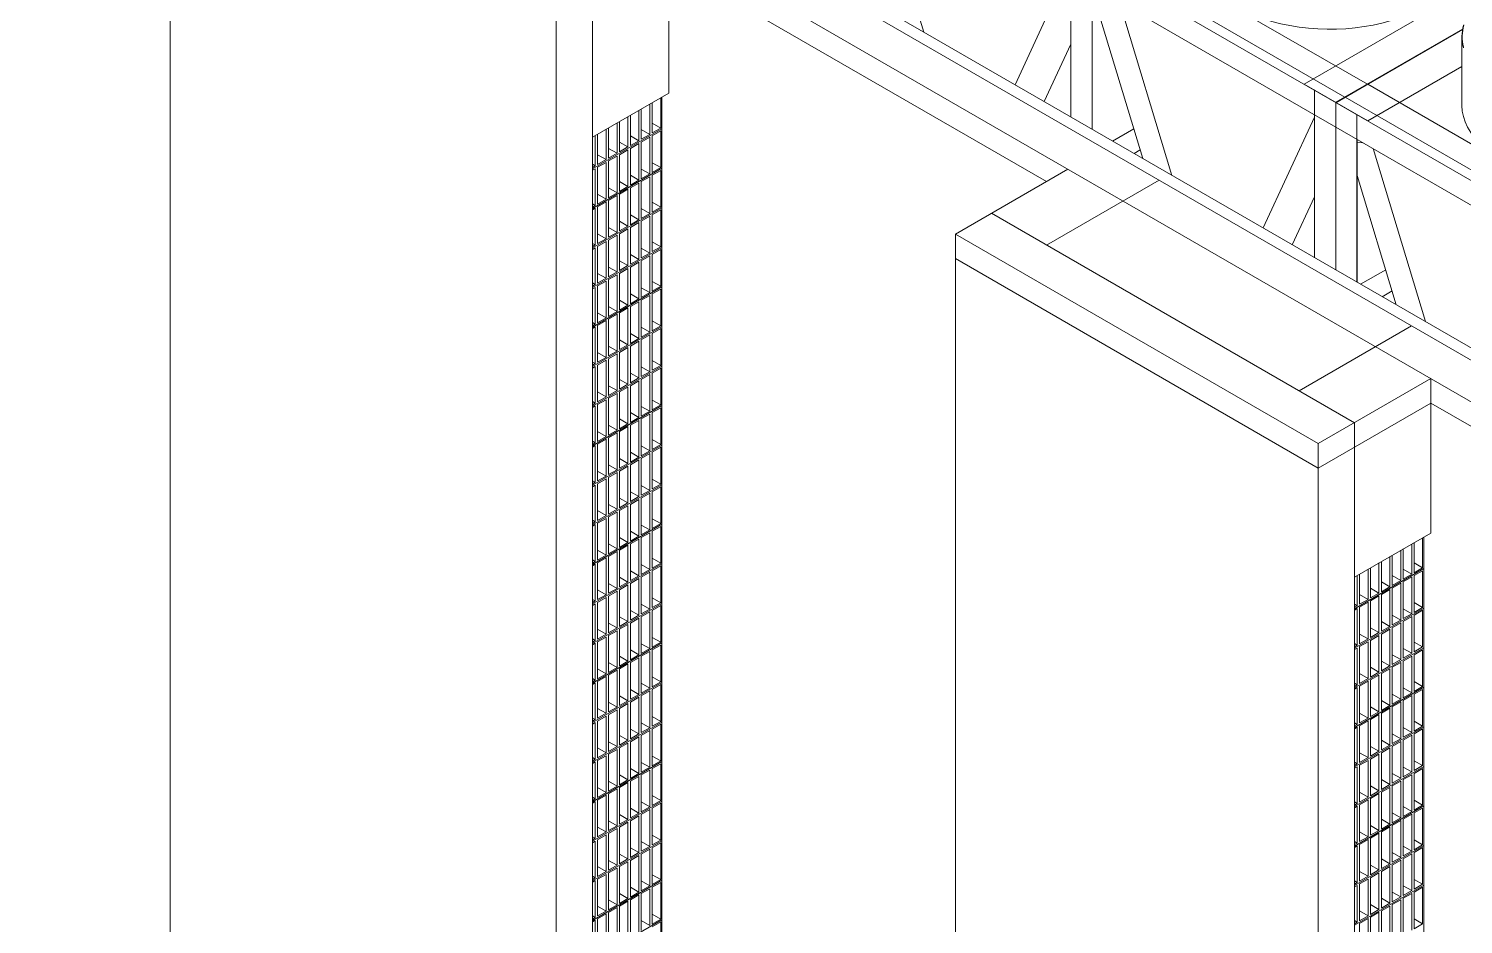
# Model space of a CAD drawing. Header units: millimetres. Extents: x -312439 to 477422, y -331570 to 212570.
# Drawn here: x 393273 to 396200, y 104142 to 105970 of the extents above; entities that cross this region are included whole.
import ezdxf

# ---------------------------------------------------------------- set-up
doc = ezdxf.new("R2010")
doc.units = ezdxf.units.MM

msp = doc.modelspace()

# ---------------------------------------------------------------- linework, layer by layer
at = {"color": 0, "linetype": 'Continuous', "lineweight": 0, "extrusion": (0, 0.816497, 0.57735)}
for p, q in [((392933.49, 107188.583), (397649.596, 104465.738)), ((397575.974, 104423.233), (392859.868, 107146.078)), ((393072.072, 107133.576), (397744.87, 104435.735)), ((393561.438, 106475.993), (393561.438, 102600.502)), ((394579.147, 106153.452), (394579.147, 105838.412)), ((394579.147, 106103.446), (395350.007, 105658.389)), ((394423.242, 102262.959), (394423.242, 106063.441)), ((394349.621, 106020.935), (394349.621, 102145.445)), ((396197.468, 105813.307), (396197.468, 105954.047)), ((394579.147, 105838.412), (394423.242, 105748.401)), ((394562.555, 105767.266), (394562.555, 105828.833)), ((394565.031, 102456.145), (394565.031, 105830.262)), ((394495.74, 105728.69), (394495.74, 105790.257)), ((394500.689, 105793.115), (394500.689, 105731.548)), ((394518.012, 105741.549), (394518.012, 105803.116)), ((394522.961, 105805.973), (394522.961, 105744.406)), ((394540.283, 105754.408), (394540.283, 105815.975)), ((394545.232, 105818.832), (394545.232, 105757.265)), ((394565.031, 105765.838), (394423.242, 105683.976)), ((394451.196, 105702.973), (394451.196, 105764.54)), ((394456.145, 105767.397), (394456.145, 105705.83)), ((394473.468, 105715.832), (394473.468, 105777.399)), ((394478.417, 105780.256), (394478.417, 105718.689)), ((394522.961, 105764.409), (394540.283, 105754.408)), ((394545.232, 105777.267), (394562.555, 105767.266)), ((394545.232, 105757.265), (394562.555, 105767.266)), ((394562.555, 105761.551), (394545.232, 105751.55)), ((394562.555, 105686.542), (394562.555, 105761.551)), ((394428.924, 105690.114), (394428.924, 105751.681)), ((394433.873, 105754.539), (394433.873, 105692.972)), ((394478.417, 105738.692), (394495.74, 105728.69)), ((394500.689, 105751.55), (394518.012, 105741.549)), ((394500.689, 105731.548), (394518.012, 105741.549)), ((394518.012, 105735.834), (394500.689, 105725.833)), ((394518.012, 105660.825), (394518.012, 105735.834)), ((394522.961, 105744.406), (394540.283, 105754.408)), ((394540.283, 105748.693), (394522.961, 105738.692)), ((394522.961, 105738.692), (394522.961, 105663.682)), ((394540.283, 105673.683), (394540.283, 105748.693)), ((394545.232, 105751.55), (394545.232, 105676.541)), ((394433.873, 105712.974), (394451.196, 105702.973)), ((394433.873, 105692.972), (394451.196, 105702.973)), ((394456.145, 105725.833), (394473.468, 105715.832)), ((394456.145, 105705.83), (394473.468, 105715.832)), ((394473.468, 105710.117), (394456.145, 105700.116)), ((394473.468, 105635.107), (394473.468, 105710.117)), ((394478.417, 105718.689), (394495.74, 105728.69)), ((394495.74, 105722.976), (394478.417, 105712.974)), ((394478.417, 105712.974), (394478.417, 105637.965)), ((394495.74, 105647.966), (394495.74, 105722.976)), ((394500.689, 105725.833), (394500.689, 105650.823)), ((394423.242, 105693.395), (394428.924, 105690.114)), ((394423.242, 105686.834), (394428.924, 105690.114)), ((394423.242, 105603.252), (394565.031, 105685.114)), ((394428.924, 105684.4), (394423.242, 105681.119)), ((394428.924, 105609.39), (394428.924, 105684.4)), ((394451.196, 105697.258), (394433.873, 105687.257)), ((394433.873, 105687.257), (394433.873, 105612.248)), ((394451.196, 105622.249), (394451.196, 105697.258)), ((394456.145, 105700.116), (394456.145, 105625.106)), ((394522.961, 105683.685), (394540.283, 105673.683)), ((394522.961, 105663.682), (394540.283, 105673.683)), ((394545.232, 105696.543), (394562.555, 105686.542)), ((394545.232, 105676.541), (394562.555, 105686.542)), ((394562.555, 105680.827), (394545.232, 105670.826)), ((394562.555, 105605.818), (394562.555, 105680.827)), ((395163.788, 105550.876), (395393.314, 105683.393)), ((394456.145, 105645.109), (394473.468, 105635.107)), ((394478.417, 105657.967), (394495.74, 105647.966)), ((394478.417, 105637.965), (394495.74, 105647.966)), ((394500.689, 105670.826), (394518.012, 105660.825)), ((394500.689, 105650.823), (394518.012, 105660.825)), ((394518.012, 105655.11), (394500.689, 105645.109)), ((394500.689, 105645.109), (394500.689, 105570.099)), ((394518.012, 105580.1), (394518.012, 105655.11)), ((394540.283, 105667.969), (394522.961, 105657.967)), ((394522.961, 105657.967), (394522.961, 105582.958)), ((394540.283, 105592.959), (394540.283, 105667.969)), ((394545.232, 105670.826), (394545.232, 105595.816)), ((395350.007, 105528.373), (395579.533, 105660.89)), ((394433.873, 105632.25), (394451.196, 105622.249)), ((394433.873, 105612.248), (394451.196, 105622.249)), ((394451.196, 105616.534), (394433.873, 105606.533)), ((394451.196, 105541.525), (394451.196, 105616.534)), ((394456.145, 105625.106), (394473.468, 105635.107)), ((394473.468, 105629.393), (394456.145, 105619.391)), ((394456.145, 105619.391), (394456.145, 105544.382)), ((394473.468, 105554.383), (394473.468, 105629.393)), ((394495.74, 105642.251), (394478.417, 105632.25)), ((394478.417, 105632.25), (394478.417, 105557.241)), ((394495.74, 105567.242), (394495.74, 105642.251)), ((394545.232, 105615.819), (394562.555, 105605.818)), ((394423.242, 105612.671), (394428.924, 105609.39)), ((394423.242, 105606.11), (394428.924, 105609.39)), ((394565.031, 105604.39), (394423.242, 105522.528)), ((394428.924, 105603.675), (394423.242, 105600.395)), ((394428.924, 105528.666), (394428.924, 105603.675)), ((394433.873, 105606.533), (394433.873, 105531.523)), ((394500.689, 105590.102), (394518.012, 105580.1)), ((394522.961, 105602.96), (394540.283, 105592.959)), ((394522.961, 105582.958), (394540.283, 105592.959)), ((394540.283, 105587.244), (394522.961, 105577.243)), ((394540.283, 105512.235), (394540.283, 105587.244)), ((394545.232, 105595.816), (394562.555, 105605.818)), ((394562.555, 105600.103), (394545.232, 105590.102)), ((394545.232, 105590.102), (394545.232, 105515.092)), ((394562.555, 105525.093), (394562.555, 105600.103)), ((395237.409, 105593.381), (395977.955, 105165.827)), ((394456.145, 105564.384), (394473.468, 105554.383)), ((394478.417, 105577.243), (394495.74, 105567.242)), ((394478.417, 105557.241), (394495.74, 105567.242)), ((394495.74, 105561.527), (394478.417, 105551.526)), ((394495.74, 105486.518), (394495.74, 105561.527)), ((394500.689, 105570.099), (394518.012, 105580.1)), ((394518.012, 105574.386), (394500.689, 105564.384)), ((394500.689, 105564.384), (394500.689, 105489.375)), ((394518.012, 105499.376), (394518.012, 105574.386)), ((394522.961, 105577.243), (394522.961, 105502.234)), ((394423.242, 105531.946), (394428.924, 105528.666)), ((394423.242, 105525.385), (394428.924, 105528.666)), ((394433.873, 105551.526), (394451.196, 105541.525)), ((394433.873, 105531.523), (394451.196, 105541.525)), ((394451.196, 105535.81), (394433.873, 105525.809)), ((394451.196, 105460.8), (394451.196, 105535.81)), ((394456.145, 105544.382), (394473.468, 105554.383)), ((394473.468, 105548.668), (394456.145, 105538.667)), ((394456.145, 105538.667), (394456.145, 105463.658)), ((394473.468, 105473.659), (394473.468, 105548.668)), ((394478.417, 105551.526), (394478.417, 105476.516)), ((394545.232, 105535.095), (394562.555, 105525.093)), ((395904.333, 105123.322), (395163.788, 105550.876)), ((395163.788, 105550.876), (395163.788, 101675.385)), ((394423.242, 105441.804), (394565.031, 105523.665)), ((394428.924, 105522.951), (394423.242, 105519.671)), ((394428.924, 105447.942), (394428.924, 105522.951)), ((394433.873, 105525.809), (394433.873, 105450.799)), ((394500.689, 105509.377), (394518.012, 105499.376)), ((394500.689, 105489.375), (394518.012, 105499.376)), ((394522.961, 105522.236), (394540.283, 105512.235)), ((394522.961, 105502.234), (394540.283, 105512.235)), ((394540.283, 105506.52), (394522.961, 105496.519)), ((394540.283, 105431.511), (394540.283, 105506.52)), ((394545.232, 105515.092), (394562.555, 105525.093)), ((394562.555, 105519.379), (394545.232, 105509.377)), ((394545.232, 105509.377), (394545.232, 105434.368)), ((394562.555, 105444.369), (394562.555, 105519.379)), ((395163.788, 105500.87), (395904.333, 105073.315)), ((394433.873, 105470.802), (394451.196, 105460.8)), ((394456.145, 105483.66), (394473.468, 105473.659)), ((394456.145, 105463.658), (394473.468, 105473.659)), ((394473.468, 105467.944), (394456.145, 105457.943)), ((394473.468, 105392.935), (394473.468, 105467.944)), ((394478.417, 105496.519), (394495.74, 105486.518)), ((394478.417, 105476.516), (394495.74, 105486.518)), ((394495.74, 105480.803), (394478.417, 105470.802)), ((394478.417, 105470.802), (394478.417, 105395.792)), ((394495.74, 105405.793), (394495.74, 105480.803)), ((394518.012, 105493.661), (394500.689, 105483.66)), ((394500.689, 105483.66), (394500.689, 105408.651)), ((394518.012, 105418.652), (394518.012, 105493.661)), ((394522.961, 105496.519), (394522.961, 105421.509)), ((394423.242, 105451.222), (394428.924, 105447.942)), ((394423.242, 105444.661), (394428.924, 105447.942)), ((394423.242, 105361.08), (394565.031, 105442.941)), ((394428.924, 105442.227), (394423.242, 105438.946)), ((394428.924, 105367.217), (394428.924, 105442.227)), ((394433.873, 105450.799), (394451.196, 105460.8)), ((394451.196, 105455.086), (394433.873, 105445.084)), ((394433.873, 105445.084), (394433.873, 105370.075)), ((394451.196, 105380.076), (394451.196, 105455.086)), ((394456.145, 105457.943), (394456.145, 105382.933)), ((394522.961, 105441.512), (394540.283, 105431.511)), ((394545.232, 105454.371), (394562.555, 105444.369)), ((394545.232, 105434.368), (394562.555, 105444.369)), ((394562.555, 105438.655), (394545.232, 105428.653)), ((394562.555, 105363.645), (394562.555, 105438.655)), ((394478.417, 105415.795), (394495.74, 105405.793)), ((394500.689, 105428.653), (394518.012, 105418.652)), ((394500.689, 105408.651), (394518.012, 105418.652)), ((394518.012, 105412.937), (394500.689, 105402.936)), ((394518.012, 105337.928), (394518.012, 105412.937)), ((394522.961, 105421.509), (394540.283, 105431.511)), ((394540.283, 105425.796), (394522.961, 105415.795)), ((394522.961, 105415.795), (394522.961, 105340.785)), ((394540.283, 105350.786), (394540.283, 105425.796)), ((394545.232, 105428.653), (394545.232, 105353.644)), ((394433.873, 105390.077), (394451.196, 105380.076)), ((394433.873, 105370.075), (394451.196, 105380.076)), ((394456.145, 105402.936), (394473.468, 105392.935)), ((394456.145, 105382.933), (394473.468, 105392.935)), ((394473.468, 105387.22), (394456.145, 105377.219)), ((394473.468, 105312.211), (394473.468, 105387.22)), ((394478.417, 105395.792), (394495.74, 105405.793)), ((394495.74, 105400.079), (394478.417, 105390.077)), ((394478.417, 105390.077), (394478.417, 105315.068)), ((394495.74, 105325.069), (394495.74, 105400.079)), ((394500.689, 105402.936), (394500.689, 105327.927)), ((394423.242, 105370.498), (394428.924, 105367.217)), ((394423.242, 105363.937), (394428.924, 105367.217)), ((394423.242, 105280.355), (394565.031, 105362.217)), ((394428.924, 105361.503), (394423.242, 105358.222)), ((394428.924, 105286.493), (394428.924, 105361.503)), ((394451.196, 105374.361), (394433.873, 105364.36)), ((394433.873, 105364.36), (394433.873, 105289.351)), ((394451.196, 105299.352), (394451.196, 105374.361)), ((394456.145, 105377.219), (394456.145, 105302.209)), ((394522.961, 105360.788), (394540.283, 105350.786)), ((394522.961, 105340.785), (394540.283, 105350.786)), ((394545.232, 105373.646), (394562.555, 105363.645)), ((394545.232, 105353.644), (394562.555, 105363.645)), ((394562.555, 105357.93), (394545.232, 105347.929)), ((394562.555, 105282.921), (394562.555, 105357.93)), ((395865.357, 105230.835), (396094.883, 105363.352)), ((394456.145, 105322.212), (394473.468, 105312.211)), ((394478.417, 105335.07), (394495.74, 105325.069)), ((394478.417, 105315.068), (394495.74, 105325.069)), ((394500.689, 105347.929), (394518.012, 105337.928)), ((394500.689, 105327.927), (394518.012, 105337.928)), ((394518.012, 105332.213), (394500.689, 105322.212)), ((394500.689, 105322.212), (394500.689, 105247.202)), ((394518.012, 105257.204), (394518.012, 105332.213)), ((394540.283, 105345.072), (394522.961, 105335.07)), ((394522.961, 105335.07), (394522.961, 105260.061)), ((394540.283, 105270.062), (394540.283, 105345.072)), ((394545.232, 105347.929), (394545.232, 105272.92)), ((394433.873, 105309.353), (394451.196, 105299.352)), ((394433.873, 105289.351), (394451.196, 105299.352)), ((394451.196, 105293.637), (394433.873, 105283.636)), ((394451.196, 105218.628), (394451.196, 105293.637)), ((394456.145, 105302.209), (394473.468, 105312.211)), ((394473.468, 105306.496), (394456.145, 105296.495)), ((394456.145, 105296.495), (394456.145, 105221.485)), ((394473.468, 105231.486), (394473.468, 105306.496)), ((394495.74, 105319.354), (394478.417, 105309.353)), ((394478.417, 105309.353), (394478.417, 105234.344)), ((394495.74, 105244.345), (394495.74, 105319.354)), ((394545.232, 105292.922), (394562.555, 105282.921)), ((394423.242, 105289.774), (394428.924, 105286.493)), ((394423.242, 105283.213), (394428.924, 105286.493)), ((394423.242, 105199.631), (394565.031, 105281.493)), ((394428.924, 105280.779), (394423.242, 105277.498)), ((394428.924, 105205.769), (394428.924, 105280.779)), ((394433.873, 105283.636), (394433.873, 105208.626)), ((394500.689, 105267.205), (394518.012, 105257.204)), ((394522.961, 105280.063), (394540.283, 105270.062)), ((394522.961, 105260.061), (394540.283, 105270.062)), ((394540.283, 105264.347), (394522.961, 105254.346)), ((394540.283, 105189.338), (394540.283, 105264.347)), ((394545.232, 105272.92), (394562.555, 105282.921)), ((394562.555, 105277.206), (394545.232, 105267.205)), ((394545.232, 105267.205), (394545.232, 105192.195)), ((394562.555, 105202.197), (394562.555, 105277.206)), ((394456.145, 105241.488), (394473.468, 105231.486)), ((394478.417, 105254.346), (394495.74, 105244.345)), ((394478.417, 105234.344), (394495.74, 105244.345)), ((394495.74, 105238.63), (394478.417, 105228.629)), ((394495.74, 105163.621), (394495.74, 105238.63)), ((394500.689, 105247.202), (394518.012, 105257.204)), ((394518.012, 105251.489), (394500.689, 105241.488)), ((394500.689, 105241.488), (394500.689, 105166.478)), ((394518.012, 105176.479), (394518.012, 105251.489)), ((394522.961, 105254.346), (394522.961, 105179.337)), ((396133.859, 105255.838), (395904.333, 105123.322)), ((396133.859, 105255.838), (396133.859, 104940.799)), ((394423.242, 105209.05), (394428.924, 105205.769)), ((394423.242, 105202.489), (394428.924, 105205.769)), ((394433.873, 105228.629), (394451.196, 105218.628)), ((394433.873, 105208.626), (394451.196, 105218.628)), ((394451.196, 105212.913), (394433.873, 105202.912)), ((394451.196, 105137.903), (394451.196, 105212.913)), ((394456.145, 105221.485), (394473.468, 105231.486)), ((394473.468, 105225.772), (394456.145, 105215.77)), ((394456.145, 105215.77), (394456.145, 105140.761)), ((394473.468, 105150.762), (394473.468, 105225.772)), ((394478.417, 105228.629), (394478.417, 105153.619)), ((394545.232, 105212.198), (394562.555, 105202.197)), ((395904.333, 105073.315), (396133.859, 105205.832)), ((396133.859, 105205.832), (396857.082, 104788.279)), ((394423.242, 105118.907), (394565.031, 105200.768)), ((394428.924, 105200.054), (394423.242, 105196.774)), ((394428.924, 105125.045), (394428.924, 105200.054)), ((394433.873, 105202.912), (394433.873, 105127.902)), ((394500.689, 105186.481), (394518.012, 105176.479)), ((394500.689, 105166.478), (394518.012, 105176.479)), ((394522.961, 105199.339), (394540.283, 105189.338)), ((394522.961, 105179.337), (394540.283, 105189.338)), ((394540.283, 105183.623), (394522.961, 105173.622)), ((394540.283, 105108.614), (394540.283, 105183.623)), ((394545.232, 105192.195), (394562.555, 105202.197)), ((394562.555, 105196.482), (394545.232, 105186.481)), ((394545.232, 105186.481), (394545.232, 105111.471)), ((394562.555, 105121.472), (394562.555, 105196.482)), ((394433.873, 105147.905), (394451.196, 105137.903)), ((394456.145, 105160.763), (394473.468, 105150.762)), ((394456.145, 105140.761), (394473.468, 105150.762)), ((394478.417, 105173.622), (394495.74, 105163.621)), ((394478.417, 105153.619), (394495.74, 105163.621)), ((394495.74, 105157.906), (394478.417, 105147.905)), ((394478.417, 105147.905), (394478.417, 105072.895)), ((394495.74, 105082.896), (394495.74, 105157.906)), ((394518.012, 105170.765), (394500.689, 105160.763)), ((394500.689, 105160.763), (394500.689, 105085.754)), ((394518.012, 105095.755), (394518.012, 105170.765)), ((394522.961, 105173.622), (394522.961, 105098.612)), ((395977.955, 101365.346), (395977.955, 105165.827)), ((394423.242, 105128.325), (394428.924, 105125.045)), ((394423.242, 105121.764), (394428.924, 105125.045)), ((394423.242, 105038.183), (394565.031, 105120.044)), ((394428.924, 105119.33), (394423.242, 105116.05)), ((394428.924, 105044.321), (394428.924, 105119.33)), ((394433.873, 105127.902), (394451.196, 105137.903)), ((394451.196, 105132.189), (394433.873, 105122.187)), ((394433.873, 105122.187), (394433.873, 105047.178)), ((394451.196, 105057.179), (394451.196, 105132.189)), ((394473.468, 105145.047), (394456.145, 105135.046)), ((394456.145, 105135.046), (394456.145, 105060.037)), ((394473.468, 105070.038), (394473.468, 105145.047)), ((394522.961, 105118.615), (394540.283, 105108.614)), ((394545.232, 105131.474), (394562.555, 105121.472)), ((394545.232, 105111.471), (394562.555, 105121.472)), ((395904.333, 105123.322), (395904.333, 101247.831)), ((394478.417, 105092.898), (394495.74, 105082.896)), ((394500.689, 105105.756), (394518.012, 105095.755)), ((394500.689, 105085.754), (394518.012, 105095.755)), ((394518.012, 105090.04), (394500.689, 105080.039)), ((394518.012, 105015.031), (394518.012, 105090.04)), ((394522.961, 105098.612), (394540.283, 105108.614)), ((394540.283, 105102.899), (394522.961, 105092.898)), ((394522.961, 105092.898), (394522.961, 105017.888)), ((394540.283, 105027.89), (394540.283, 105102.899)), ((394562.555, 105115.758), (394545.232, 105105.756)), ((394545.232, 105105.756), (394545.232, 105030.747)), ((394562.555, 105040.748), (394562.555, 105115.758)), ((394433.873, 105067.18), (394451.196, 105057.179)), ((394456.145, 105080.039), (394473.468, 105070.038)), ((394456.145, 105060.037), (394473.468, 105070.038)), ((394473.468, 105064.323), (394456.145, 105054.322)), ((394473.468, 104989.314), (394473.468, 105064.323)), ((394478.417, 105072.895), (394495.74, 105082.896)), ((394495.74, 105077.182), (394478.417, 105067.18)), ((394478.417, 105067.18), (394478.417, 104992.171)), ((394495.74, 105002.172), (394495.74, 105077.182)), ((394500.689, 105080.039), (394500.689, 105005.03)), ((394423.242, 105047.601), (394428.924, 105044.321)), ((394423.242, 105041.04), (394428.924, 105044.321)), ((394423.242, 104957.458), (394565.031, 105039.32)), ((394428.924, 105038.606), (394423.242, 105035.325)), ((394428.924, 104963.596), (394428.924, 105038.606)), ((394433.873, 105047.178), (394451.196, 105057.179)), ((394451.196, 105051.464), (394433.873, 105041.463)), ((394433.873, 105041.463), (394433.873, 104966.454)), ((394451.196, 104976.455), (394451.196, 105051.464)), ((394456.145, 105054.322), (394456.145, 104979.312)), ((394522.961, 105037.891), (394540.283, 105027.89)), ((394545.232, 105050.749), (394562.555, 105040.748)), ((394545.232, 105030.747), (394562.555, 105040.748)), ((394562.555, 105035.033), (394545.232, 105025.032)), ((394562.555, 104960.024), (394562.555, 105035.033)), ((394478.417, 105012.174), (394495.74, 105002.172)), ((394478.417, 104992.171), (394495.74, 105002.172)), ((394500.689, 105025.032), (394518.012, 105015.031)), ((394500.689, 105005.03), (394518.012, 105015.031)), ((394518.012, 105009.316), (394500.689, 104999.315)), ((394518.012, 104934.307), (394518.012, 105009.316)), ((394522.961, 105017.888), (394540.283, 105027.89)), ((394540.283, 105022.175), (394522.961, 105012.174)), ((394522.961, 105012.174), (394522.961, 104937.164)), ((394540.283, 104947.165), (394540.283, 105022.175)), ((394545.232, 105025.032), (394545.232, 104950.023)), ((394433.873, 104986.456), (394451.196, 104976.455)), ((394433.873, 104966.454), (394451.196, 104976.455)), ((394451.196, 104970.74), (394433.873, 104960.739)), ((394451.196, 104895.731), (394451.196, 104970.74)), ((394456.145, 104999.315), (394473.468, 104989.314)), ((394456.145, 104979.312), (394473.468, 104989.314)), ((394473.468, 104983.599), (394456.145, 104973.598)), ((394456.145, 104973.598), (394456.145, 104898.588)), ((394473.468, 104908.589), (394473.468, 104983.599)), ((394495.74, 104996.458), (394478.417, 104986.456)), ((394478.417, 104986.456), (394478.417, 104911.447)), ((394495.74, 104921.448), (394495.74, 104996.458)), ((394500.689, 104999.315), (394500.689, 104924.305)), ((394423.242, 104966.877), (394428.924, 104963.596)), ((394423.242, 104960.316), (394428.924, 104963.596)), ((394423.242, 104876.734), (394565.031, 104958.596)), ((394428.924, 104957.882), (394423.242, 104954.601)), ((394428.924, 104882.872), (394428.924, 104957.882)), ((394433.873, 104960.739), (394433.873, 104885.73)), ((394500.689, 104944.308), (394518.012, 104934.307)), ((394522.961, 104957.167), (394540.283, 104947.165)), ((394522.961, 104937.164), (394540.283, 104947.165)), ((394540.283, 104941.451), (394522.961, 104931.449)), ((394540.283, 104866.441), (394540.283, 104941.451)), ((394545.232, 104970.025), (394562.555, 104960.024)), ((394545.232, 104950.023), (394562.555, 104960.024)), ((394562.555, 104954.309), (394545.232, 104944.308)), ((394545.232, 104944.308), (394545.232, 104869.298)), ((394562.555, 104879.3), (394562.555, 104954.309)), ((394456.145, 104918.591), (394473.468, 104908.589)), ((394478.417, 104931.449), (394495.74, 104921.448)), ((394478.417, 104911.447), (394495.74, 104921.448)), ((394495.74, 104915.733), (394478.417, 104905.732)), ((394495.74, 104840.724), (394495.74, 104915.733)), ((394500.689, 104924.305), (394518.012, 104934.307)), ((394518.012, 104928.592), (394500.689, 104918.591)), ((394500.689, 104918.591), (394500.689, 104843.581)), ((394518.012, 104853.582), (394518.012, 104928.592)), ((394522.961, 104931.449), (394522.961, 104856.44)), ((396133.859, 104940.799), (395977.955, 104850.787)), ((396094.996, 104856.794), (396094.996, 104918.361)), ((396099.945, 104921.218), (396099.945, 104859.651)), ((396117.268, 104869.652), (396117.268, 104931.22)), ((396119.743, 101558.531), (396119.743, 104932.649)), ((394423.242, 104886.153), (394428.924, 104882.872)), ((394423.242, 104879.592), (394428.924, 104882.872)), ((394433.873, 104905.732), (394451.196, 104895.731)), ((394433.873, 104885.73), (394451.196, 104895.731)), ((394451.196, 104890.016), (394433.873, 104880.015)), ((394451.196, 104815.007), (394451.196, 104890.016)), ((394456.145, 104898.588), (394473.468, 104908.589)), ((394473.468, 104902.875), (394456.145, 104892.873)), ((394456.145, 104892.873), (394456.145, 104817.864)), ((394473.468, 104827.865), (394473.468, 104902.875)), ((394478.417, 104905.732), (394478.417, 104830.723)), ((394545.232, 104889.301), (394562.555, 104879.3)), ((396033.13, 104882.642), (396033.13, 104821.075)), ((396050.452, 104831.077), (396050.452, 104892.644)), ((396055.401, 104895.501), (396055.401, 104833.934)), ((396072.724, 104843.935), (396072.724, 104905.502)), ((396077.673, 104908.36), (396077.673, 104846.793)), ((394565.031, 104877.872), (394423.242, 104796.01)), ((394428.924, 104877.157), (394423.242, 104873.877)), ((394428.924, 104802.148), (394428.924, 104877.157)), ((394433.873, 104880.015), (394433.873, 104805.005)), ((394500.689, 104863.584), (394518.012, 104853.582)), ((394500.689, 104843.581), (394518.012, 104853.582)), ((394522.961, 104876.442), (394540.283, 104866.441)), ((394522.961, 104856.44), (394540.283, 104866.441)), ((394540.283, 104860.726), (394522.961, 104850.725)), ((394540.283, 104785.717), (394540.283, 104860.726)), ((394545.232, 104869.298), (394562.555, 104879.3)), ((394562.555, 104873.585), (394545.232, 104863.584)), ((394545.232, 104863.584), (394545.232, 104788.574)), ((394562.555, 104798.575), (394562.555, 104873.585)), ((396119.743, 104868.224), (395977.955, 104786.363)), ((395983.637, 104792.501), (395983.637, 104854.068)), ((395988.586, 104856.925), (395988.586, 104795.358)), ((396005.909, 104805.359), (396005.909, 104866.926)), ((396010.858, 104869.784), (396010.858, 104808.217)), ((396028.18, 104818.218), (396028.18, 104879.785)), ((396055.401, 104853.936), (396072.724, 104843.935)), ((396077.673, 104866.795), (396094.996, 104856.794)), ((396077.673, 104846.793), (396094.996, 104856.794)), ((396099.945, 104879.654), (396117.268, 104869.652)), ((396099.945, 104859.651), (396117.268, 104869.652)), ((396117.268, 104863.938), (396099.945, 104853.936)), ((396099.945, 104853.936), (396099.945, 104778.927)), ((396117.268, 104788.928), (396117.268, 104863.938)), ((394433.873, 104825.008), (394451.196, 104815.007)), ((394456.145, 104837.866), (394473.468, 104827.865)), ((394456.145, 104817.864), (394473.468, 104827.865)), ((394478.417, 104850.725), (394495.74, 104840.724)), ((394478.417, 104830.723), (394495.74, 104840.724)), ((394495.74, 104835.009), (394478.417, 104825.008)), ((394478.417, 104825.008), (394478.417, 104749.998)), ((394495.74, 104760), (394495.74, 104835.009)), ((394518.012, 104847.868), (394500.689, 104837.866)), ((394500.689, 104837.866), (394500.689, 104762.857)), ((394518.012, 104772.858), (394518.012, 104847.868)), ((394522.961, 104850.725), (394522.961, 104775.716)), ((396010.858, 104828.219), (396028.18, 104818.218)), ((396033.13, 104841.078), (396050.452, 104831.077)), ((396033.13, 104821.075), (396050.452, 104831.077)), ((396050.452, 104825.362), (396033.13, 104815.361)), ((396050.452, 104750.352), (396050.452, 104825.362)), ((396055.401, 104833.934), (396072.724, 104843.935)), ((396072.724, 104838.22), (396055.401, 104828.219)), ((396055.401, 104828.219), (396055.401, 104753.21)), ((396072.724, 104763.211), (396072.724, 104838.22)), ((396094.996, 104851.079), (396077.673, 104841.078)), ((396077.673, 104841.078), (396077.673, 104766.068)), ((396094.996, 104776.07), (396094.996, 104851.079)), ((394423.242, 104805.428), (394428.924, 104802.148)), ((394423.242, 104798.867), (394428.924, 104802.148)), ((394565.031, 104797.147), (394423.242, 104715.286)), ((394428.924, 104796.433), (394423.242, 104793.153)), ((394428.924, 104721.424), (394428.924, 104796.433)), ((394433.873, 104805.005), (394451.196, 104815.007)), ((394451.196, 104809.292), (394433.873, 104799.291)), ((394433.873, 104799.291), (394433.873, 104724.281)), ((394451.196, 104734.282), (394451.196, 104809.292)), ((394473.468, 104822.15), (394456.145, 104812.149)), ((394456.145, 104812.149), (394456.145, 104737.14)), ((394473.468, 104747.141), (394473.468, 104822.15)), ((394522.961, 104795.718), (394540.283, 104785.717)), ((394545.232, 104808.577), (394562.555, 104798.575)), ((394545.232, 104788.574), (394562.555, 104798.575)), ((395977.955, 104795.781), (395983.637, 104792.501)), ((395988.586, 104815.361), (396005.909, 104805.359)), ((395988.586, 104795.358), (396005.909, 104805.359)), ((396005.909, 104799.645), (395988.586, 104789.643)), ((396005.909, 104724.635), (396005.909, 104799.645)), ((396010.858, 104808.217), (396028.18, 104818.218)), ((396028.18, 104812.503), (396010.858, 104802.502)), ((396010.858, 104802.502), (396010.858, 104727.492)), ((396028.18, 104737.494), (396028.18, 104812.503)), ((396033.13, 104815.361), (396033.13, 104740.351)), ((396099.945, 104798.93), (396117.268, 104788.928)), ((394478.417, 104770.001), (394495.74, 104760)), ((394500.689, 104782.859), (394518.012, 104772.858)), ((394500.689, 104762.857), (394518.012, 104772.858)), ((394518.012, 104767.143), (394500.689, 104757.142)), ((394518.012, 104692.134), (394518.012, 104767.143)), ((394522.961, 104775.716), (394540.283, 104785.717)), ((394540.283, 104780.002), (394522.961, 104770.001)), ((394522.961, 104770.001), (394522.961, 104694.991)), ((394540.283, 104704.993), (394540.283, 104780.002)), ((394562.555, 104792.861), (394545.232, 104782.859)), ((394545.232, 104782.859), (394545.232, 104707.85)), ((394562.555, 104717.851), (394562.555, 104792.861)), ((395977.955, 104789.22), (395983.637, 104792.501)), ((396119.743, 104787.5), (395977.955, 104705.639)), ((395983.637, 104786.786), (395977.955, 104783.505)), ((395983.637, 104711.776), (395983.637, 104786.786)), ((395988.586, 104789.643), (395988.586, 104714.634)), ((396055.401, 104773.212), (396072.724, 104763.211)), ((396077.673, 104786.071), (396094.996, 104776.07)), ((396077.673, 104766.068), (396094.996, 104776.07)), ((396094.996, 104770.355), (396077.673, 104760.354)), ((396094.996, 104695.345), (396094.996, 104770.355)), ((396099.945, 104778.927), (396117.268, 104788.928)), ((396117.268, 104783.214), (396099.945, 104773.212)), ((396099.945, 104773.212), (396099.945, 104698.203)), ((396117.268, 104708.204), (396117.268, 104783.214)), ((394433.873, 104744.284), (394451.196, 104734.282)), ((394456.145, 104757.142), (394473.468, 104747.141)), ((394456.145, 104737.14), (394473.468, 104747.141)), ((394473.468, 104741.426), (394456.145, 104731.425)), ((394473.468, 104666.417), (394473.468, 104741.426)), ((394478.417, 104749.998), (394495.74, 104760)), ((394495.74, 104754.285), (394478.417, 104744.284)), ((394478.417, 104744.284), (394478.417, 104669.274)), ((394495.74, 104679.275), (394495.74, 104754.285)), ((394500.689, 104757.142), (394500.689, 104682.133)), ((396010.858, 104747.495), (396028.18, 104737.494)), ((396010.858, 104727.492), (396028.18, 104737.494)), ((396033.13, 104760.354), (396050.452, 104750.352)), ((396033.13, 104740.351), (396050.452, 104750.352)), ((396050.452, 104744.638), (396033.13, 104734.636)), ((396050.452, 104669.628), (396050.452, 104744.638)), ((396055.401, 104753.21), (396072.724, 104763.211)), ((396072.724, 104757.496), (396055.401, 104747.495)), ((396055.401, 104747.495), (396055.401, 104672.485)), ((396072.724, 104682.487), (396072.724, 104757.496)), ((396077.673, 104760.354), (396077.673, 104685.344)), ((394423.242, 104724.704), (394428.924, 104721.424)), ((394423.242, 104718.143), (394428.924, 104721.424)), ((394423.242, 104634.562), (394565.031, 104716.423)), ((394428.924, 104715.709), (394423.242, 104712.428)), ((394428.924, 104640.699), (394428.924, 104715.709)), ((394433.873, 104724.281), (394451.196, 104734.282)), ((394451.196, 104728.568), (394433.873, 104718.566)), ((394433.873, 104718.566), (394433.873, 104643.557)), ((394451.196, 104653.558), (394451.196, 104728.568)), ((394456.145, 104731.425), (394456.145, 104656.415)), ((394522.961, 104714.994), (394540.283, 104704.993)), ((394545.232, 104727.853), (394562.555, 104717.851)), ((394545.232, 104707.85), (394562.555, 104717.851)), ((394562.555, 104712.137), (394545.232, 104702.135)), ((394562.555, 104637.127), (394562.555, 104712.137)), ((395977.955, 104715.057), (395983.637, 104711.776)), ((395977.955, 104708.496), (395983.637, 104711.776)), ((395977.955, 104624.914), (396119.743, 104706.776)), ((395988.586, 104734.636), (396005.909, 104724.635)), ((395988.586, 104714.634), (396005.909, 104724.635)), ((396005.909, 104718.92), (395988.586, 104708.919)), ((395988.586, 104708.919), (395988.586, 104633.91)), ((396005.909, 104643.911), (396005.909, 104718.92)), ((396028.18, 104731.779), (396010.858, 104721.778)), ((396010.858, 104721.778), (396010.858, 104646.768)), ((396028.18, 104656.77), (396028.18, 104731.779)), ((396033.13, 104734.636), (396033.13, 104659.627)), ((396099.945, 104718.205), (396117.268, 104708.204)), ((396099.945, 104698.203), (396117.268, 104708.204)), ((394478.417, 104689.277), (394495.74, 104679.275)), ((394478.417, 104669.274), (394495.74, 104679.275)), ((394500.689, 104702.135), (394518.012, 104692.134)), ((394500.689, 104682.133), (394518.012, 104692.134)), ((394518.012, 104686.419), (394500.689, 104676.418)), ((394518.012, 104611.41), (394518.012, 104686.419)), ((394522.961, 104694.991), (394540.283, 104704.993)), ((394540.283, 104699.278), (394522.961, 104689.277)), ((394522.961, 104689.277), (394522.961, 104614.267)), ((394540.283, 104624.268), (394540.283, 104699.278)), ((394545.232, 104702.135), (394545.232, 104627.126)), ((395983.637, 104706.062), (395977.955, 104702.781)), ((395983.637, 104631.052), (395983.637, 104706.062)), ((396033.13, 104679.629), (396050.452, 104669.628)), ((396055.401, 104692.488), (396072.724, 104682.487)), ((396055.401, 104672.485), (396072.724, 104682.487)), ((396077.673, 104705.347), (396094.996, 104695.345)), ((396077.673, 104685.344), (396094.996, 104695.345)), ((396094.996, 104689.631), (396077.673, 104679.629)), ((396077.673, 104679.629), (396077.673, 104604.62)), ((396094.996, 104614.621), (396094.996, 104689.631)), ((396117.268, 104702.489), (396099.945, 104692.488)), ((396099.945, 104692.488), (396099.945, 104617.479)), ((396117.268, 104627.48), (396117.268, 104702.489)), ((394433.873, 104663.559), (394451.196, 104653.558)), ((394433.873, 104643.557), (394451.196, 104653.558)), ((394456.145, 104676.418), (394473.468, 104666.417)), ((394456.145, 104656.415), (394473.468, 104666.417)), ((394473.468, 104660.702), (394456.145, 104650.701)), ((394456.145, 104650.701), (394456.145, 104575.691)), ((394473.468, 104585.693), (394473.468, 104660.702)), ((394495.74, 104673.561), (394478.417, 104663.559)), ((394478.417, 104663.559), (394478.417, 104588.55)), ((394495.74, 104598.551), (394495.74, 104673.561)), ((394500.689, 104676.418), (394500.689, 104601.408)), ((395988.586, 104653.912), (396005.909, 104643.911)), ((396010.858, 104666.771), (396028.18, 104656.77)), ((396010.858, 104646.768), (396028.18, 104656.77)), ((396028.18, 104651.055), (396010.858, 104641.054)), ((396028.18, 104576.045), (396028.18, 104651.055)), ((396033.13, 104659.627), (396050.452, 104669.628)), ((396050.452, 104663.913), (396033.13, 104653.912)), ((396033.13, 104653.912), (396033.13, 104578.903)), ((396050.452, 104588.904), (396050.452, 104663.913)), ((396072.724, 104676.772), (396055.401, 104666.771)), ((396055.401, 104666.771), (396055.401, 104591.761)), ((396072.724, 104601.763), (396072.724, 104676.772)), ((394423.242, 104643.98), (394428.924, 104640.699)), ((394423.242, 104637.419), (394428.924, 104640.699)), ((394565.031, 104635.699), (394423.242, 104553.837)), ((394428.924, 104634.985), (394423.242, 104631.704)), ((394428.924, 104559.975), (394428.924, 104634.985)), ((394451.196, 104647.843), (394433.873, 104637.842)), ((394433.873, 104637.842), (394433.873, 104562.833)), ((394451.196, 104572.834), (394451.196, 104647.843)), ((394500.689, 104621.411), (394518.012, 104611.41)), ((394522.961, 104634.27), (394540.283, 104624.268)), ((394522.961, 104614.267), (394540.283, 104624.268)), ((394545.232, 104647.128), (394562.555, 104637.127)), ((394545.232, 104627.126), (394562.555, 104637.127)), ((394562.555, 104631.412), (394545.232, 104621.411)), ((394545.232, 104621.411), (394545.232, 104546.402)), ((394562.555, 104556.403), (394562.555, 104631.412)), ((395977.955, 104634.333), (395983.637, 104631.052)), ((395977.955, 104627.772), (395983.637, 104631.052)), ((396119.743, 104626.052), (395977.955, 104544.19)), ((395983.637, 104625.338), (395977.955, 104622.057)), ((395983.637, 104550.328), (395983.637, 104625.338)), ((395988.586, 104633.91), (396005.909, 104643.911)), ((396005.909, 104638.196), (395988.586, 104628.195)), ((395988.586, 104628.195), (395988.586, 104553.185)), ((396005.909, 104563.187), (396005.909, 104638.196)), ((396010.858, 104641.054), (396010.858, 104566.044)), ((396077.673, 104624.622), (396094.996, 104614.621)), ((396099.945, 104637.481), (396117.268, 104627.48)), ((396099.945, 104617.479), (396117.268, 104627.48)), ((396117.268, 104621.765), (396099.945, 104611.764)), ((396117.268, 104546.756), (396117.268, 104621.765)), ((394456.145, 104595.694), (394473.468, 104585.693)), ((394478.417, 104608.552), (394495.74, 104598.551)), ((394478.417, 104588.55), (394495.74, 104598.551)), ((394495.74, 104592.836), (394478.417, 104582.835)), ((394495.74, 104517.827), (394495.74, 104592.836)), ((394500.689, 104601.408), (394518.012, 104611.41)), ((394518.012, 104605.695), (394500.689, 104595.694)), ((394500.689, 104595.694), (394500.689, 104520.684)), ((394518.012, 104530.686), (394518.012, 104605.695)), ((394540.283, 104618.554), (394522.961, 104608.552)), ((394522.961, 104608.552), (394522.961, 104533.543)), ((394540.283, 104543.544), (394540.283, 104618.554)), ((396033.13, 104598.905), (396050.452, 104588.904)), ((396055.401, 104611.764), (396072.724, 104601.763)), ((396055.401, 104591.761), (396072.724, 104601.763)), ((396072.724, 104596.048), (396055.401, 104586.047)), ((396072.724, 104521.038), (396072.724, 104596.048)), ((396077.673, 104604.62), (396094.996, 104614.621)), ((396094.996, 104608.906), (396077.673, 104598.905)), ((396077.673, 104598.905), (396077.673, 104523.896)), ((396094.996, 104533.897), (396094.996, 104608.906)), ((396099.945, 104611.764), (396099.945, 104536.754)), ((394423.242, 104563.256), (394428.924, 104559.975)), ((394433.873, 104582.835), (394451.196, 104572.834)), ((394433.873, 104562.833), (394451.196, 104572.834)), ((394451.196, 104567.119), (394433.873, 104557.118)), ((394451.196, 104492.11), (394451.196, 104567.119)), ((394456.145, 104575.691), (394473.468, 104585.693)), ((394473.468, 104579.978), (394456.145, 104569.977)), ((394456.145, 104569.977), (394456.145, 104494.967)), ((394473.468, 104504.968), (394473.468, 104579.978)), ((394478.417, 104582.835), (394478.417, 104507.826)), ((394545.232, 104566.404), (394562.555, 104556.403)), ((395988.586, 104573.188), (396005.909, 104563.187)), ((395988.586, 104553.185), (396005.909, 104563.187)), ((396010.858, 104586.047), (396028.18, 104576.045)), ((396010.858, 104566.044), (396028.18, 104576.045)), ((396028.18, 104570.331), (396010.858, 104560.329)), ((396010.858, 104560.329), (396010.858, 104485.32)), ((396028.18, 104495.321), (396028.18, 104570.331)), ((396033.13, 104578.903), (396050.452, 104588.904)), ((396050.452, 104583.189), (396033.13, 104573.188)), ((396033.13, 104573.188), (396033.13, 104498.178)), ((396050.452, 104508.18), (396050.452, 104583.189)), ((396055.401, 104586.047), (396055.401, 104511.037)), ((394423.242, 104556.695), (394428.924, 104559.975)), ((394565.031, 104554.975), (394423.242, 104473.113)), ((394428.924, 104554.261), (394423.242, 104550.98)), ((394428.924, 104479.251), (394428.924, 104554.261)), ((394433.873, 104557.118), (394433.873, 104482.108)), ((394500.689, 104540.687), (394518.012, 104530.686)), ((394522.961, 104553.545), (394540.283, 104543.544)), ((394522.961, 104533.543), (394540.283, 104543.544)), ((394540.283, 104537.829), (394522.961, 104527.828)), ((394540.283, 104462.82), (394540.283, 104537.829)), ((394545.232, 104546.402), (394562.555, 104556.403)), ((394562.555, 104550.688), (394545.232, 104540.687)), ((394545.232, 104540.687), (394545.232, 104465.677)), ((394562.555, 104475.679), (394562.555, 104550.688)), ((395977.955, 104553.609), (395983.637, 104550.328)), ((395977.955, 104547.047), (395983.637, 104550.328)), ((395977.955, 104463.466), (396119.743, 104545.327)), ((395983.637, 104544.613), (395977.955, 104541.333)), ((395983.637, 104469.604), (395983.637, 104544.613)), ((396005.909, 104557.472), (395988.586, 104547.471)), ((395988.586, 104547.471), (395988.586, 104472.461)), ((396005.909, 104482.462), (396005.909, 104557.472)), ((396055.401, 104531.04), (396072.724, 104521.038)), ((396077.673, 104543.898), (396094.996, 104533.897)), ((396077.673, 104523.896), (396094.996, 104533.897)), ((396099.945, 104556.757), (396117.268, 104546.756)), ((396099.945, 104536.754), (396117.268, 104546.756)), ((396117.268, 104541.041), (396099.945, 104531.04)), ((396099.945, 104531.04), (396099.945, 104456.03)), ((396117.268, 104466.031), (396117.268, 104541.041)), ((394433.873, 104502.111), (394451.196, 104492.11)), ((394456.145, 104514.97), (394473.468, 104504.968)), ((394456.145, 104494.967), (394473.468, 104504.968)), ((394478.417, 104527.828), (394495.74, 104517.827)), ((394478.417, 104507.826), (394495.74, 104517.827)), ((394495.74, 104512.112), (394478.417, 104502.111)), ((394478.417, 104502.111), (394478.417, 104427.101)), ((394495.74, 104437.103), (394495.74, 104512.112)), ((394500.689, 104520.684), (394518.012, 104530.686)), ((394518.012, 104524.971), (394500.689, 104514.97)), ((394500.689, 104514.97), (394500.689, 104439.96)), ((394518.012, 104449.961), (394518.012, 104524.971)), ((394522.961, 104527.828), (394522.961, 104452.819)), ((396010.858, 104505.322), (396028.18, 104495.321)), ((396033.13, 104518.181), (396050.452, 104508.18)), ((396033.13, 104498.178), (396050.452, 104508.18)), ((396050.452, 104502.465), (396033.13, 104492.464)), ((396050.452, 104427.455), (396050.452, 104502.465)), ((396055.401, 104511.037), (396072.724, 104521.038)), ((396072.724, 104515.324), (396055.401, 104505.322)), ((396055.401, 104505.322), (396055.401, 104430.313)), ((396072.724, 104440.314), (396072.724, 104515.324)), ((396094.996, 104528.182), (396077.673, 104518.181)), ((396077.673, 104518.181), (396077.673, 104443.171)), ((396094.996, 104453.173), (396094.996, 104528.182)), ((394423.242, 104482.532), (394428.924, 104479.251)), ((394423.242, 104475.97), (394428.924, 104479.251)), ((394423.242, 104392.389), (394565.031, 104474.25)), ((394428.924, 104473.536), (394423.242, 104470.256)), ((394428.924, 104398.527), (394428.924, 104473.536)), ((394433.873, 104482.108), (394451.196, 104492.11)), ((394451.196, 104486.395), (394433.873, 104476.394)), ((394433.873, 104476.394), (394433.873, 104401.384)), ((394451.196, 104411.385), (394451.196, 104486.395)), ((394473.468, 104499.254), (394456.145, 104489.252)), ((394456.145, 104489.252), (394456.145, 104414.243)), ((394473.468, 104424.244), (394473.468, 104499.254)), ((394522.961, 104472.821), (394540.283, 104462.82)), ((394545.232, 104485.68), (394562.555, 104475.679)), ((394545.232, 104465.677), (394562.555, 104475.679)), ((395977.955, 104472.884), (395983.637, 104469.604)), ((395988.586, 104492.464), (396005.909, 104482.462)), ((395988.586, 104472.461), (396005.909, 104482.462)), ((396005.909, 104476.748), (395988.586, 104466.746)), ((396005.909, 104401.738), (396005.909, 104476.748)), ((396010.858, 104485.32), (396028.18, 104495.321)), ((396028.18, 104489.606), (396010.858, 104479.605)), ((396010.858, 104479.605), (396010.858, 104404.596)), ((396028.18, 104414.597), (396028.18, 104489.606)), ((396033.13, 104492.464), (396033.13, 104417.454)), ((396099.945, 104476.033), (396117.268, 104466.031)), ((394478.417, 104447.104), (394495.74, 104437.103)), ((394500.689, 104459.963), (394518.012, 104449.961)), ((394500.689, 104439.96), (394518.012, 104449.961)), ((394518.012, 104444.247), (394500.689, 104434.245)), ((394518.012, 104369.237), (394518.012, 104444.247)), ((394522.961, 104452.819), (394540.283, 104462.82)), ((394540.283, 104457.105), (394522.961, 104447.104)), ((394522.961, 104447.104), (394522.961, 104372.094)), ((394540.283, 104382.096), (394540.283, 104457.105)), ((394562.555, 104469.964), (394545.232, 104459.963)), ((394545.232, 104459.963), (394545.232, 104384.953)), ((394562.555, 104394.954), (394562.555, 104469.964)), ((395977.955, 104466.323), (395983.637, 104469.604)), ((396119.743, 104464.603), (395977.955, 104382.742)), ((395983.637, 104463.889), (395977.955, 104460.609)), ((395983.637, 104388.88), (395983.637, 104463.889)), ((395988.586, 104466.746), (395988.586, 104391.737)), ((396055.401, 104450.315), (396072.724, 104440.314)), ((396077.673, 104463.174), (396094.996, 104453.173)), ((396077.673, 104443.171), (396094.996, 104453.173)), ((396094.996, 104447.458), (396077.673, 104437.457)), ((396094.996, 104372.449), (396094.996, 104447.458)), ((396099.945, 104456.03), (396117.268, 104466.031)), ((396117.268, 104460.317), (396099.945, 104450.315)), ((396099.945, 104450.315), (396099.945, 104375.306)), ((396117.268, 104385.307), (396117.268, 104460.317)), ((394433.873, 104421.387), (394451.196, 104411.385)), ((394456.145, 104434.245), (394473.468, 104424.244)), ((394456.145, 104414.243), (394473.468, 104424.244)), ((394473.468, 104418.529), (394456.145, 104408.528)), ((394473.468, 104343.52), (394473.468, 104418.529)), ((394478.417, 104427.101), (394495.74, 104437.103)), ((394495.74, 104431.388), (394478.417, 104421.387)), ((394478.417, 104421.387), (394478.417, 104346.377)), ((394495.74, 104356.378), (394495.74, 104431.388)), ((394500.689, 104434.245), (394500.689, 104359.236)), ((396010.858, 104424.598), (396028.18, 104414.597)), ((396010.858, 104404.596), (396028.18, 104414.597)), ((396033.13, 104437.457), (396050.452, 104427.455)), ((396033.13, 104417.454), (396050.452, 104427.455)), ((396050.452, 104421.741), (396033.13, 104411.739)), ((396050.452, 104346.731), (396050.452, 104421.741)), ((396055.401, 104430.313), (396072.724, 104440.314)), ((396072.724, 104434.599), (396055.401, 104424.598)), ((396055.401, 104424.598), (396055.401, 104349.589)), ((396072.724, 104359.59), (396072.724, 104434.599)), ((396077.673, 104437.457), (396077.673, 104362.447)), ((394423.242, 104401.807), (394428.924, 104398.527)), ((394423.242, 104395.246), (394428.924, 104398.527)), ((394423.242, 104311.665), (394565.031, 104393.526)), ((394428.924, 104392.812), (394423.242, 104389.532)), ((394428.924, 104317.803), (394428.924, 104392.812)), ((394433.873, 104401.384), (394451.196, 104411.385)), ((394451.196, 104405.671), (394433.873, 104395.669)), ((394433.873, 104395.669), (394433.873, 104320.66)), ((394451.196, 104330.661), (394451.196, 104405.671)), ((394456.145, 104408.528), (394456.145, 104333.519)), ((394522.961, 104392.097), (394540.283, 104382.096)), ((394545.232, 104404.956), (394562.555, 104394.954)), ((394545.232, 104384.953), (394562.555, 104394.954)), ((394562.555, 104389.24), (394545.232, 104379.238)), ((394562.555, 104314.23), (394562.555, 104389.24)), ((395977.955, 104392.16), (395983.637, 104388.88)), ((395977.955, 104385.599), (395983.637, 104388.88)), ((395988.586, 104411.739), (396005.909, 104401.738)), ((395988.586, 104391.737), (396005.909, 104401.738)), ((396005.909, 104396.023), (395988.586, 104386.022)), ((395988.586, 104386.022), (395988.586, 104311.013)), ((396005.909, 104321.014), (396005.909, 104396.023)), ((396028.18, 104408.882), (396010.858, 104398.881)), ((396010.858, 104398.881), (396010.858, 104323.871)), ((396028.18, 104333.873), (396028.18, 104408.882)), ((396033.13, 104411.739), (396033.13, 104336.73)), ((396099.945, 104395.308), (396117.268, 104385.307)), ((396099.945, 104375.306), (396117.268, 104385.307)), ((394478.417, 104366.38), (394495.74, 104356.378)), ((394478.417, 104346.377), (394495.74, 104356.378)), ((394500.689, 104379.238), (394518.012, 104369.237)), ((394500.689, 104359.236), (394518.012, 104369.237)), ((394518.012, 104363.522), (394500.689, 104353.521)), ((394518.012, 104288.513), (394518.012, 104363.522)), ((394522.961, 104372.094), (394540.283, 104382.096)), ((394540.283, 104376.381), (394522.961, 104366.38)), ((394522.961, 104366.38), (394522.961, 104291.37)), ((394540.283, 104301.371), (394540.283, 104376.381)), ((394545.232, 104379.238), (394545.232, 104304.229)), ((396119.743, 104383.879), (395977.955, 104302.017)), ((395983.637, 104383.165), (395977.955, 104379.884)), ((395983.637, 104308.155), (395983.637, 104383.165)), ((396033.13, 104356.733), (396050.452, 104346.731)), ((396055.401, 104369.591), (396072.724, 104359.59)), ((396055.401, 104349.589), (396072.724, 104359.59)), ((396077.673, 104382.45), (396094.996, 104372.449)), ((396077.673, 104362.447), (396094.996, 104372.449)), ((396094.996, 104366.734), (396077.673, 104356.733)), ((396077.673, 104356.733), (396077.673, 104281.723)), ((396094.996, 104291.724), (396094.996, 104366.734)), ((396117.268, 104379.592), (396099.945, 104369.591)), ((396099.945, 104369.591), (396099.945, 104294.582)), ((396117.268, 104304.583), (396117.268, 104379.592)), ((394433.873, 104340.662), (394451.196, 104330.661)), ((394433.873, 104320.66), (394451.196, 104330.661)), ((394456.145, 104353.521), (394473.468, 104343.52)), ((394456.145, 104333.519), (394473.468, 104343.52)), ((394473.468, 104337.805), (394456.145, 104327.804)), ((394456.145, 104327.804), (394456.145, 104252.794)), ((394473.468, 104262.796), (394473.468, 104337.805)), ((394495.74, 104350.664), (394478.417, 104340.662)), ((394478.417, 104340.662), (394478.417, 104265.653)), ((394495.74, 104275.654), (394495.74, 104350.664)), ((394500.689, 104353.521), (394500.689, 104278.512)), ((395988.586, 104331.015), (396005.909, 104321.014)), ((396010.858, 104343.874), (396028.18, 104333.873)), ((396010.858, 104323.871), (396028.18, 104333.873)), ((396028.18, 104328.158), (396010.858, 104318.157)), ((396028.18, 104253.148), (396028.18, 104328.158)), ((396033.13, 104336.73), (396050.452, 104346.731)), ((396050.452, 104341.017), (396033.13, 104331.015)), ((396033.13, 104331.015), (396033.13, 104256.006)), ((396050.452, 104266.007), (396050.452, 104341.017)), ((396072.724, 104353.875), (396055.401, 104343.874)), ((396055.401, 104343.874), (396055.401, 104268.864)), ((396072.724, 104278.866), (396072.724, 104353.875)), ((394423.242, 104321.083), (394428.924, 104317.803)), ((394423.242, 104314.522), (394428.924, 104317.803)), ((394565.031, 104312.802), (394423.242, 104230.94)), ((394428.924, 104312.088), (394423.242, 104308.807)), ((394428.924, 104237.078), (394428.924, 104312.088)), ((394451.196, 104324.946), (394433.873, 104314.945)), ((394433.873, 104314.945), (394433.873, 104239.936)), ((394451.196, 104249.937), (394451.196, 104324.946)), ((394500.689, 104298.514), (394518.012, 104288.513)), ((394522.961, 104311.373), (394540.283, 104301.371)), ((394522.961, 104291.37), (394540.283, 104301.371)), ((394545.232, 104324.231), (394562.555, 104314.23)), ((394545.232, 104304.229), (394562.555, 104314.23)), ((394562.555, 104308.515), (394545.232, 104298.514)), ((394545.232, 104298.514), (394545.232, 104223.505)), ((394562.555, 104233.506), (394562.555, 104308.515)), ((395977.955, 104311.436), (395983.637, 104308.155)), ((395977.955, 104304.875), (395983.637, 104308.155)), ((396119.743, 104303.155), (395977.955, 104221.293)), ((395983.637, 104302.441), (395977.955, 104299.16)), ((395983.637, 104227.431), (395983.637, 104302.441)), ((395988.586, 104311.013), (396005.909, 104321.014)), ((396005.909, 104315.299), (395988.586, 104305.298)), ((395988.586, 104305.298), (395988.586, 104230.288)), ((396005.909, 104240.29), (396005.909, 104315.299)), ((396010.858, 104318.157), (396010.858, 104243.147)), ((396077.673, 104301.726), (396094.996, 104291.724)), ((396099.945, 104314.584), (396117.268, 104304.583)), ((396099.945, 104294.582), (396117.268, 104304.583)), ((396117.268, 104298.868), (396099.945, 104288.867)), ((396117.268, 104223.859), (396117.268, 104298.868)), ((394456.145, 104272.797), (394473.468, 104262.796)), ((394478.417, 104285.656), (394495.74, 104275.654)), ((394478.417, 104265.653), (394495.74, 104275.654)), ((394495.74, 104269.94), (394478.417, 104259.938)), ((394495.74, 104194.93), (394495.74, 104269.94)), ((394500.689, 104278.512), (394518.012, 104288.513)), ((394518.012, 104282.798), (394500.689, 104272.797)), ((394500.689, 104272.797), (394500.689, 104197.787)), ((394518.012, 104207.789), (394518.012, 104282.798)), ((394540.283, 104295.657), (394522.961, 104285.656)), ((394522.961, 104285.656), (394522.961, 104210.646)), ((394540.283, 104220.647), (394540.283, 104295.657)), ((396033.13, 104276.008), (396050.452, 104266.007)), ((396055.401, 104288.867), (396072.724, 104278.866)), ((396055.401, 104268.864), (396072.724, 104278.866)), ((396072.724, 104273.151), (396055.401, 104263.15)), ((396072.724, 104198.141), (396072.724, 104273.151)), ((396077.673, 104281.723), (396094.996, 104291.724)), ((396094.996, 104286.01), (396077.673, 104276.008)), ((396077.673, 104276.008), (396077.673, 104200.999)), ((396094.996, 104211), (396094.996, 104286.01)), ((396099.945, 104288.867), (396099.945, 104213.857)), ((394423.242, 104240.359), (394428.924, 104237.078)), ((394433.873, 104259.938), (394451.196, 104249.937)), ((394433.873, 104239.936), (394451.196, 104249.937)), ((394451.196, 104244.222), (394433.873, 104234.221)), ((394451.196, 104169.213), (394451.196, 104244.222)), ((394456.145, 104252.794), (394473.468, 104262.796)), ((394473.468, 104257.081), (394456.145, 104247.08)), ((394456.145, 104247.08), (394456.145, 104172.07)), ((394473.468, 104182.071), (394473.468, 104257.081)), ((394478.417, 104259.938), (394478.417, 104184.929)), ((394545.232, 104243.507), (394562.555, 104233.506)), ((395988.586, 104250.291), (396005.909, 104240.29)), ((395988.586, 104230.288), (396005.909, 104240.29)), ((396010.858, 104263.15), (396028.18, 104253.148)), ((396010.858, 104243.147), (396028.18, 104253.148)), ((396028.18, 104247.434), (396010.858, 104237.432)), ((396028.18, 104172.424), (396028.18, 104247.434)), ((396033.13, 104256.006), (396050.452, 104266.007)), ((396050.452, 104260.292), (396033.13, 104250.291)), ((396033.13, 104250.291), (396033.13, 104175.282)), ((396050.452, 104185.283), (396050.452, 104260.292)), ((396055.401, 104263.15), (396055.401, 104188.14)), ((394423.242, 104233.798), (394428.924, 104237.078)), ((394423.242, 104150.216), (394565.031, 104232.078)), ((394428.924, 104231.364), (394423.242, 104228.083)), ((394428.924, 104156.354), (394428.924, 104231.364)), ((394433.873, 104234.221), (394433.873, 104159.211)), ((394500.689, 104217.79), (394518.012, 104207.789)), ((394522.961, 104230.649), (394540.283, 104220.647)), ((394522.961, 104210.646), (394540.283, 104220.647)), ((394540.283, 104214.933), (394522.961, 104204.931)), ((394540.283, 104139.923), (394540.283, 104214.933)), ((394545.232, 104223.505), (394562.555, 104233.506)), ((394562.555, 104227.791), (394545.232, 104217.79)), ((394545.232, 104217.79), (394545.232, 104142.78)), ((394562.555, 104152.782), (394562.555, 104227.791)), ((395977.955, 104230.712), (395983.637, 104227.431)), ((395977.955, 104224.151), (395983.637, 104227.431)), ((396119.743, 104222.431), (395977.955, 104140.569)), ((395983.637, 104221.716), (395977.955, 104218.436)), ((395983.637, 104146.707), (395983.637, 104221.716)), ((396005.909, 104234.575), (395988.586, 104224.574)), ((395988.586, 104224.574), (395988.586, 104149.564)), ((396005.909, 104159.566), (396005.909, 104234.575)), ((396010.858, 104237.432), (396010.858, 104162.423)), ((396077.673, 104221.001), (396094.996, 104211)), ((396077.673, 104200.999), (396094.996, 104211)), ((396099.945, 104233.86), (396117.268, 104223.859)), ((396099.945, 104213.857), (396117.268, 104223.859)), ((396117.268, 104218.144), (396099.945, 104208.143)), ((396117.268, 104143.134), (396117.268, 104218.144)), ((394456.145, 104192.073), (394473.468, 104182.071)), ((394456.145, 104172.07), (394473.468, 104182.071)), ((394478.417, 104204.931), (394495.74, 104194.93)), ((394478.417, 104184.929), (394495.74, 104194.93)), ((394495.74, 104189.215), (394478.417, 104179.214)), ((394495.74, 104114.206), (394495.74, 104189.215)), ((394500.689, 104197.787), (394518.012, 104207.789)), ((394518.012, 104202.074), (394500.689, 104192.073)), ((394500.689, 104192.073), (394500.689, 104117.063)), ((394518.012, 104127.064), (394518.012, 104202.074)), ((394522.961, 104204.931), (394522.961, 104129.922)), ((396010.858, 104182.425), (396028.18, 104172.424)), ((396033.13, 104195.284), (396050.452, 104185.283)), ((396033.13, 104175.282), (396050.452, 104185.283)), ((396055.401, 104208.143), (396072.724, 104198.141)), ((396055.401, 104188.14), (396072.724, 104198.141)), ((396072.724, 104192.427), (396055.401, 104182.425)), ((396055.401, 104182.425), (396055.401, 104107.416)), ((396072.724, 104117.417), (396072.724, 104192.427)), ((396094.996, 104205.285), (396077.673, 104195.284)), ((396077.673, 104195.284), (396077.673, 104120.275)), ((396094.996, 104130.276), (396094.996, 104205.285)), ((396099.945, 104208.143), (396099.945, 104133.133)), ((394423.242, 104159.635), (394428.924, 104156.354)), ((394423.242, 104153.074), (394428.924, 104156.354)), ((394565.031, 104151.354), (394423.242, 104069.492)), ((394428.924, 104150.639), (394423.242, 104147.359)), ((394428.924, 104075.63), (394428.924, 104150.639)), ((394433.873, 104179.214), (394451.196, 104169.213)), ((394433.873, 104159.211), (394451.196, 104169.213)), ((394451.196, 104163.498), (394433.873, 104153.497)), ((394433.873, 104153.497), (394433.873, 104078.487)), ((394451.196, 104088.489), (394451.196, 104163.498)), ((394473.468, 104176.357), (394456.145, 104166.355)), ((394456.145, 104166.355), (394456.145, 104091.346)), ((394473.468, 104101.347), (394473.468, 104176.357)), ((394478.417, 104179.214), (394478.417, 104104.205)), ((394545.232, 104162.783), (394562.555, 104152.782)), ((394545.232, 104142.78), (394562.555, 104152.782)), ((395988.586, 104169.567), (396005.909, 104159.566)), ((395988.586, 104149.564), (396005.909, 104159.566)), ((396005.909, 104153.851), (395988.586, 104143.85)), ((396005.909, 104078.841), (396005.909, 104153.851)), ((396010.858, 104162.423), (396028.18, 104172.424)), ((396028.18, 104166.709), (396010.858, 104156.708)), ((396010.858, 104156.708), (396010.858, 104081.699)), ((396028.18, 104091.7), (396028.18, 104166.709)), ((396050.452, 104179.568), (396033.13, 104169.567)), ((396033.13, 104169.567), (396033.13, 104094.557)), ((396050.452, 104104.559), (396050.452, 104179.568)), ((396099.945, 104153.136), (396117.268, 104143.134)), ((394522.961, 104149.924), (394540.283, 104139.923)), ((394562.555, 104147.067), (394545.232, 104137.066)), ((394562.555, 104072.057), (394562.555, 104147.067)), ((395977.955, 104149.987), (395983.637, 104146.707)), ((395977.955, 104143.426), (395983.637, 104146.707)), ((395988.586, 104143.85), (395988.586, 104068.84)), ((396099.945, 104133.133), (396117.268, 104143.134))]:
    msp.add_line(p, q, dxfattribs=at)
at = {"color": 3, "linetype": 'Continuous', "lineweight": 0, "extrusion": (0, 0.816497, 0.57735)}
for p, q in [((396004.965, 105856.857), (393969.388, 107032.098)), ((393903.994, 106994.843), (397967.064, 104649.029)), ((395958.627, 105830.604), (393923.483, 107005.594)), ((395940.005, 105769.346), (393904.428, 106944.587)), ((396865.037, 106428.429), (395875.478, 105857.107)), ((395099.433, 105963.079), (394992.758, 106316.239)), ((395399.461, 106131.435), (395399.461, 105789.857)), ((395285.537, 105855.631), (395392.212, 106085.614)), ((395442.768, 106106.432), (395442.768, 105764.854)), ((395443.201, 106056.176), (395443.201, 105764.604)), ((395445.62, 106038.213), (395546.234, 105705.118)), ((395499.028, 106023.944), (395605.703, 105670.784)), ((396198.796, 105969.265), (395940.005, 105819.852)), ((396198.7, 105968.71), (395940.005, 105819.352)), ((395940.871, 105819.352), (396198.609, 105968.157)), ((395399.461, 105938.697), (395345.006, 105821.297)), ((396197.468, 105892.989), (396005.398, 105782.097)), ((396005.398, 105782.097), (395875.478, 105857.107)), ((395940.438, 105819.102), (396005.398, 105856.607)), ((398032.024, 104686.534), (396005.398, 105856.607)), ((395897.131, 105844.605), (395896.698, 105844.355)), ((395896.698, 105844.355), (395896.698, 105502.778)), ((395940.005, 105819.352), (395940.005, 105477.774)), ((395940.438, 105769.096), (395940.438, 105819.102)), ((397986.119, 104660.03), (395959.493, 105830.103)), ((395983.311, 105844.355), (395982.878, 105844.605)), ((395983.744, 105844.105), (395983.311, 105844.355)), ((395983.311, 105794.349), (395983.744, 105794.599)), ((395983.311, 105794.349), (395983.311, 105452.771)), ((395527.908, 105765.789), (395484.528, 105740.744)), ((395791.807, 105563.336), (395896.698, 105789.472)), ((397923.757, 104624.026), (395940.438, 105769.096)), ((395983.744, 105744.093), (395983.744, 105452.521)), ((395996.251, 105736.872), (395983.744, 105737.895)), ((395540.946, 105722.624), (395528.429, 105715.398)), ((395545.965, 105706.009), (395545.328, 105705.641)), ((396016.228, 105725.338), (396122.903, 105372.178)), ((395983.744, 105670.334), (396063.434, 105406.512)), ((395896.698, 105626.928), (395851.276, 105529.002)), ((395990.798, 105448.449), (396041.862, 105477.93)), ((396054.9, 105434.765), (396034.699, 105423.102))]:
    msp.add_line(p, q, dxfattribs=at)
at = {"color": 3, "linetype": 'Continuous', "lineweight": 0}
for centre in [(395928.171, 106120.181), (396459.693, 105813.307)]:
    msp.add_ellipse(centre, major_axis=(-262.225, 0), ratio=0.57735027, start_param=0, end_param=2.35619449, dxfattribs=at)
at = {"color": 0, "linetype": 'Continuous', "lineweight": 0}
for major_axis, start_param, end_param in [((-262.225, 0), 6.12692496, 6.43432053), ((-261.613, 0), 6.12622966, 6.42356613)]:
    msp.add_ellipse((396459.693, 105954.047), major_axis=major_axis, ratio=0.57735027, start_param=start_param, end_param=end_param, dxfattribs=at)

doc.saveas('drawing.dxf')
